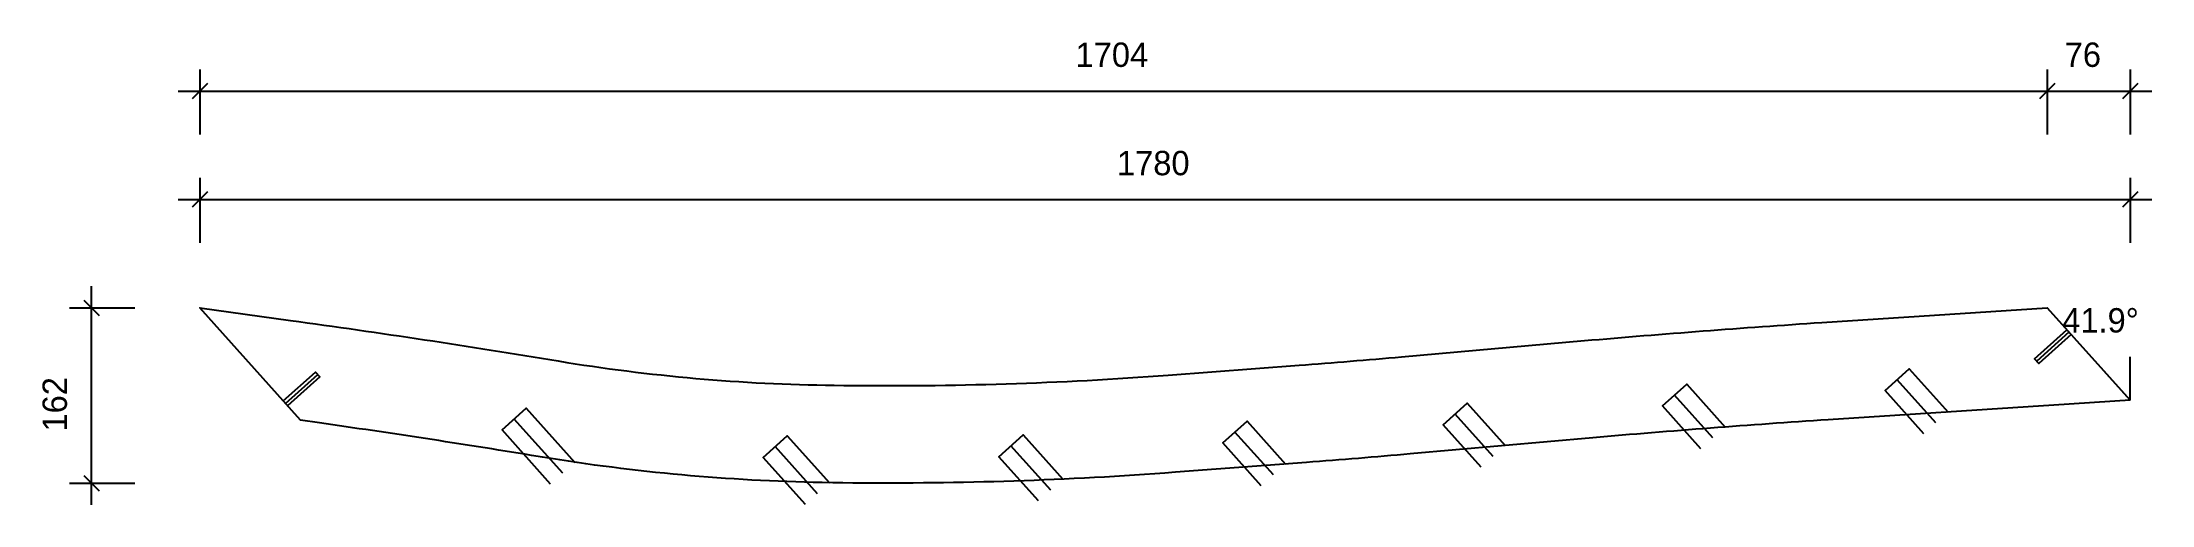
# Model space of a CAD drawing. Header units: millimetres. Extents: x -145 to 1800, y -20 to 407.
import ezdxf
from ezdxf.enums import TextEntityAlignment as Align

# ---------------------------------------------------------------- set-up
doc = ezdxf.new("R2010")
doc.units = ezdxf.units.MM
for name, color, linetype in [('CONTOUR', 7, 'CONTINUOUS'), ('DIMLINES', 7, 'CONTINUOUS'), ('DIMLINESTEXT', 7, 'CONTINUOUS'), ('DRILLINGSSIDE', 7, 'CONTINUOUS')]:
    doc.layers.add(name, color=color, linetype=linetype)

msp = doc.modelspace()

# ---------------------------------------------------------------- linework, layer by layer
at = {"layer": 'CONTOUR', "color": 0, "linetype": '0'}
msp.add_lwpolyline([(1780.103, 76.549), (1709.615, 71.898), (1501.537, 58.486, 0.005), (1284.702, 41.906), (1116.167, 26.994, -0.003), (1020.582, 19.145), (899.925, 10.007), (889.841, 9.258, -0.021), (593.01, 0.254), (583.906, 0.364), (573.808, 0.516, -0.036), (316.042, 23.971), (305.879, 25.645, 0.005), (110.38, 55.613), (92.996, 58.071), (0, 161.702), (83.56, 150.254, -0.007), (330.464, 112.808, 0.038), (584.995, 90.358), (593.967, 90.249, 0.022), (893.128, 99.75), (1013.729, 108.883, 0.003), (1108.232, 116.644), (1276.901, 131.568, -0.005), (1495.706, 148.297), (1703.689, 161.702), (1780.103, 76.549)], format="xyb", dxfattribs=at)
at = {"layer": 'DIMLINES', "color": 0}
for p, q in [((0, 381.702), (0, 321.702)), ((1703.689, 381.702), (1703.689, 321.702)), ((1780.103, 381.702), (1780.103, 321.702)), ((-20, 361.702), (1800.103, 361.702)), ((7.071, 368.773), (-7.071, 354.631)), ((1710.76, 368.773), (1696.618, 354.631)), ((1787.174, 368.773), (1773.032, 354.631)), ((0, 281.702), (0, 221.702)), ((1780.103, 281.702), (1780.103, 221.702)), ((-20, 261.702), (1800.103, 261.702)), ((7.071, 268.773), (-7.071, 254.631)), ((1787.174, 268.773), (1773.032, 254.631)), ((-100, -20), (-100, 181.702)), ((-120, 161.702), (-60, 161.702)), ((-107.071, 168.773), (-92.929, 154.631)), ((1780.103, 76.549), (1753.388, 106.319)), ((1780.103, 76.549), (1780.103, 116.549)), ((-120, 0), (-60, 0)), ((-107.071, 7.071), (-92.929, -7.071))]:
    msp.add_line(p, q, dxfattribs=at)
at = {"layer": 'DRILLINGSSIDE', "color": 3}
for p, q in [((1723.726, 139.374), (1693.955, 112.659)), ((79.028, 73.635), (108.799, 100.351)), ((1395.428, 41.814), (1360.032, 81.258)), ((1601.053, 55.604), (1565.239, 95.513)), ((334.713, 9.181), (289.863, 59.161)), ((1192.748, 24.742), (1157.697, 63.802)), ((990.076, 7.662), (954.624, 47.168)), ((569.682, -9.729), (530.611, 33.811)), ((784.685, -6.389), (748.03, 34.458))]:
    msp.add_line(p, q, dxfattribs=at)
at = {"layer": 'DRILLINGSSIDE', "color": 3, "linetype": '3'}
for points in [[(1725.729, 137.142), (1695.959, 110.426), (1691.951, 114.892), (1721.722, 141.607)], [(77.025, 75.868), (106.795, 102.584), (110.803, 98.118), (81.032, 71.403)], [(1589.889, 45.586), (1554.075, 85.495), (1576.403, 105.532), (1612.217, 65.622)], [(1384.264, 31.796), (1348.868, 71.24), (1371.196, 91.277), (1406.592, 51.832)], [(323.549, -0.837), (278.699, 49.143), (301.027, 69.179), (345.877, 19.199)], [(1181.584, 14.724), (1146.533, 53.783), (1168.861, 73.82), (1203.912, 34.761)], [(558.518, -19.747), (519.447, 23.793), (541.775, 43.829), (580.846, 0.289)], [(773.521, -16.408), (736.866, 24.44), (759.194, 44.476), (795.849, 3.629)], [(978.912, -2.357), (943.46, 37.15), (965.788, 57.186), (1001.24, 17.68)]]:
    msp.add_lwpolyline(points, dxfattribs=at)

# ---------------------------------------------------------------- texts
at = {"layer": 'DIMLINESTEXT'}
for s, p in [('1704', (807.624, 406.702)), ('76', (1719.786, 406.702)), ('1780', (845.831, 306.702)), ('41.9°', (1717.495, 161.549))]:
    msp.add_text(s, height=22.5, dxfattribs=at).set_placement(p, align=Align.TOP_LEFT)
msp.add_text('162', height=22.5, rotation=90, dxfattribs=at).set_placement((-145, 47.685), align=Align.TOP_LEFT)

doc.saveas('drawing.dxf')
